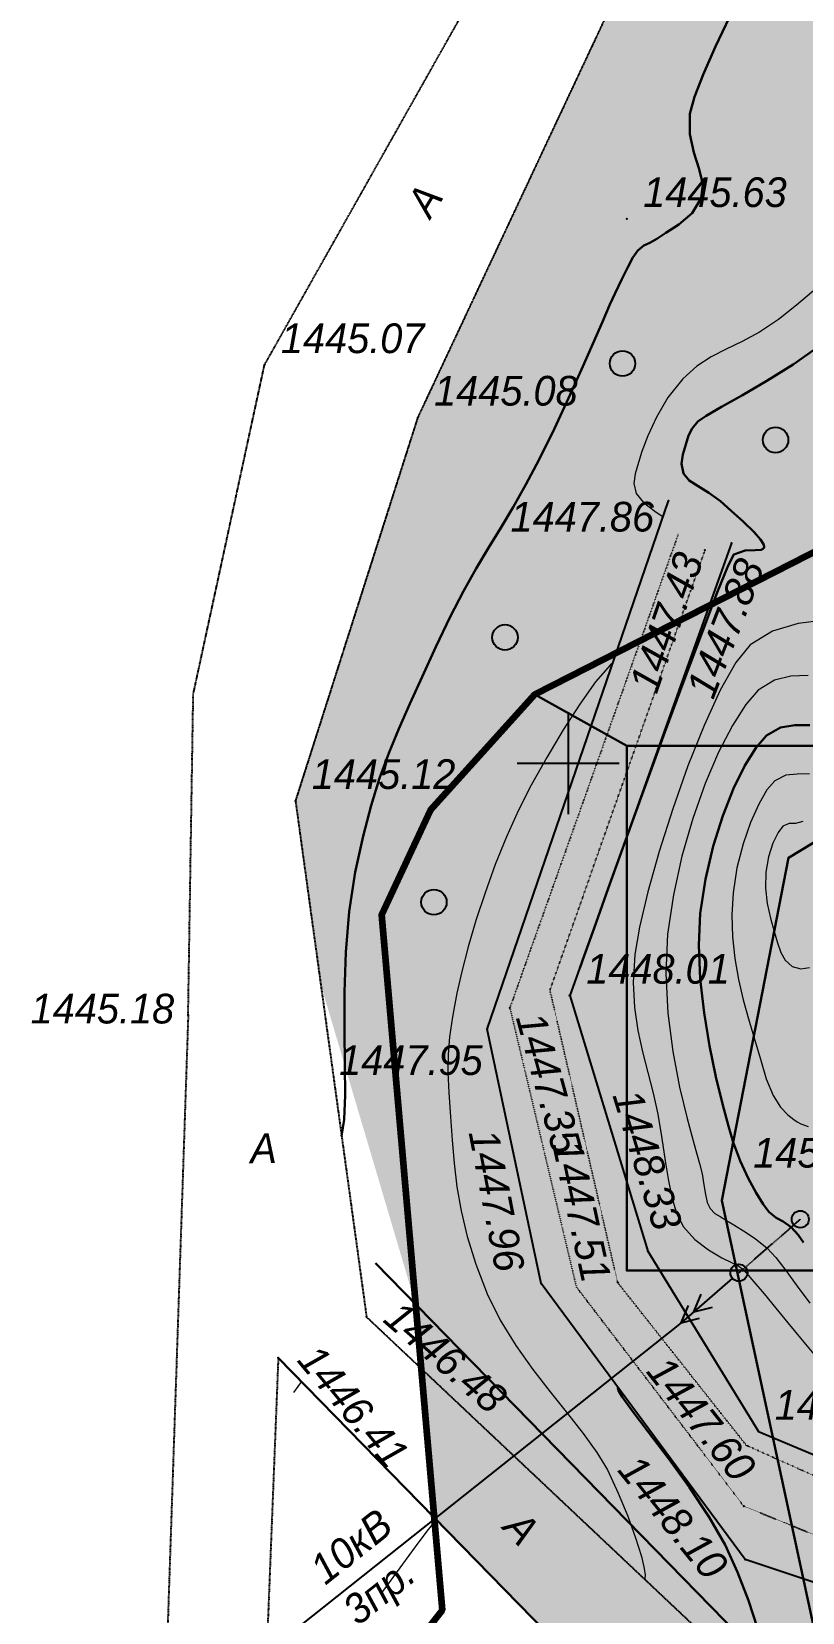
# Model space of a CAD drawing. Header units: millimetres. Extents: x 474337 to 1180020, y 4124662 to 4776603.
# Drawn here: x 558486 to 581191, y 4268521 to 4315095 of the extents above; entities that cross this region are included whole.
import ezdxf

# ---------------------------------------------------------------- set-up
doc = ezdxf.new("R2010")
doc.units = ezdxf.units.MM
doc.header["$PDMODE"] = 32
doc.header["$PDSIZE"] = 0.33
for name, pattern in [('Д_ТРОТ_ТРУБА', [3, 1.5, -1.5]), ('ДОРОГИ_СТРОЯЩ', [9, 8, -1]), ('Контура низ откосов  Штриховая 0.1-0.5 - - - - - - -', [0.6, 0.1, -0.5])]:
    doc.linetypes.add(name, pattern=pattern)
for name, color, linetype in [('(001) Сетка', 92, 'Continuous'), ('(004) Точки рельефа', 7, 'Continuous'), ('(022) Возд. Линии', 7, 'Continuous'), ('(025) Дорога', 7, 'Continuous'), ('(028) Гидротехн.', 7, 'Continuous'), ('(031) Горизонтали', 42, 'Continuous'), ('(038) Деревья', 7, 'Continuous'), ('(040) Ограда', 7, 'Continuous')]:
    doc.layers.add(name, color=color, linetype=linetype)
doc.layers.add('(032) Горизонтали утолщенные', color=32, linetype='Continuous', lineweight=30)
doc.styles.add('BM-431', font='')
doc.styles.add('D-431', font='')
doc.styles.get('BM-431').set_extended_font_data('Bm431', italic=True)
doc.styles.get('D-431').set_extended_font_data('D431', italic=True)
doc.linetypes.add('ОГРАДА_V_ПРОВ', pattern='A,2.5,["v",Standard,S=1,R=0,X=0,Y=0],5,["v",Standard,S=1,R=180,X=0,Y=0],2.5', length=10)
doc.linetypes.add('ОТКОСЫ_УКРЕП', pattern='A,0.5,["|",Standard,S=1.2,R=0,X=0,Y=-1.2],0.8,[".",Standard,S=1,R=0.1,X=0.1,Y=-1.2],0.1,["|",Standard,S=0.5,R=0,X=0,Y=-0.5],0', length=1.4)

# ---------------------------------------------------------------- blocks, each defined once
blk = doc.blocks.new('strela1')
at = {"layer": '(022) Возд. Линии'}
for p, q in [((-2, 0), (-1.5, 0.25)), ((0, 0), (-2, 0)), ((-2, 0), (-1.5, -0.25)), ((-1.5, 0), (-1, 0.25)), ((-1.5, 0), (-1, -0.25))]:
    blk.add_line(p, q, dxfattribs=at)
blk = doc.blocks.new('STOLB')
at = {"layer": '(022) Возд. Линии'}
blk.add_circle((0, 0), 0.25, dxfattribs=at)
blk = doc.blocks.new('d')
at = {"layer": '(038) Деревья'}
blk.add_ellipse((0, 0), major_axis=(0.265, 0.265), ratio=1, start_param=5.497787, end_param=11.780972, dxfattribs=at)
blk = doc.blocks.new('Setka')
at = {"layer": '(001) Сетка'}
for p, q in [((0, 1.5), (0, -1.5)), ((-1.5, 0), (1.5, 0))]:
    blk.add_line(p, q, dxfattribs=at)

msp = doc.modelspace()

# ---------------------------------------------------------------- hatches: boundary and pattern name
at = {"lineweight": 30}
h = msp.add_hatch(color=74, dxfattribs=at)
h.dxf.hatch_style = 1
h.paths.add_polyline_path([(633175, 4349371), (632445, 4350958), (636357, 4352757), (637141, 4351054), (640648, 4352543), (648947, 4356956), (669587, 4356956), (677876, 4361936), (686916, 4370366), (689024, 4372969), (689326, 4374683), (688120, 4377668), (687868, 4380547), (691128, 4386945), (699101, 4396791), (709954, 4406912), (729810, 4426767), (742406, 4440276), (758684, 4456553), (772811, 4469273), (783394, 4478802), (785866, 4481107), (794074, 4490889), (799709, 4497372), (803431, 4500076), (805225, 4502291), (806413, 4502565), (810168, 4501629), (811415, 4501716), (813289, 4504601), (813465, 4507957), (812972, 4511068), (818452, 4519193), (823656, 4525620), (832236, 4532567), (844049, 4539949), (853922, 4545649), (876870, 4557851), (908020, 4557851), (917859, 4544794), (924047, 4575388), (935917, 4597951), (965442, 4643567), (925088, 4624056), (916353, 4619712), (892616, 4615150), (870021, 4612401), (847687, 4604139), (831189, 4600503), (795360, 4594192), (785632, 4597934), (778244, 4576750), (768574, 4559771), (754716, 4534815), (737097, 4503664), (720556, 4477258), (698516, 4449781), (678903, 4431955), (663271, 4417420), (630887, 4381491), (612878, 4367449), (597764, 4350308), (601698, 4342800), (603635, 4339695), (581991, 4325721), (577817, 4320688), (569860, 4303729), (566258, 4292434), (567003, 4287025), (569794, 4277604), (568791, 4289068), (570228, 4292149), (573306, 4295568), (590395, 4304275), (594338, 4310347), (599670, 4313551), (605802, 4315080), (607943, 4326094), (611205, 4332781), (613371, 4335024), (616991, 4338773), (615686, 4344424), (632566, 4349112)])
h = msp.add_hatch(color=74, dxfattribs=at)
h.dxf.hatch_style = 1
h.paths.add_polyline_path([(637141, 4351054), (639303, 4346353), (635391, 4344553), (633175, 4349371), (632566, 4349112), (620057, 4345760), (615686, 4344424), (616991, 4338773), (611205, 4332781), (607943, 4326094), (605802, 4315080), (599670, 4313551), (594338, 4310347), (590395, 4304275), (573306, 4295568), (576018, 4294051), (586230, 4294051), (616144, 4313712), (619146, 4325320), (625260, 4334894), (631928, 4339904), (643132, 4345328), (651158, 4347940), (645076, 4354897), (640648, 4352543)])
at = {"lineweight": 30, "true_color": 0xababab}
h = msp.add_hatch(color=253, dxfattribs=at)
h.dxf.hatch_style = 1
edge = h.paths.add_edge_path()
edge.add_arc((619841, 4295676), 500, 50.2351, 180)
edge.add_line((619341, 4295676), (619341, 4291692))
edge.add_line((619341, 4291692), (624540, 4291692))
edge.add_line((624540, 4291692), (624540, 4287192))
edge.add_arc((625040, 4287192), 500, 180, 270)
edge.add_line((625040, 4286692), (630037, 4286692))
edge.add_arc((630037, 4287192), 500, 270, 410.2351)
edge.add_line((630356, 4287576), (620161, 4296060))
edge = h.paths.add_edge_path()
edge.add_line((610341, 4291692), (603540, 4291692))
edge.add_line((603540, 4291692), (603540, 4287192))
edge.add_arc((603040, 4287192), 500, 270, 360, ccw=False)
edge.add_line((603040, 4286692), (598069, 4286692))
edge.add_arc((598069, 4287192), 500, 180, 270, ccw=False)
edge.add_line((597569, 4287192), (597569, 4288070))
edge.add_arc((598069, 4288070), 500, 123.316, 180, ccw=False)
edge.add_line((597795, 4288488), (609566, 4296225))
edge.add_arc((609841, 4295807), 500, 0, 123.316, ccw=False)
edge.add_line((610341, 4295807), (610341, 4291692))
h.paths.add_polyline_path([(592705, 4292323), (589959, 4296501), (594973, 4299797), (597719, 4295618)])
edge = h.paths.add_edge_path()
edge.add_line((612521, 4311331), (616144, 4313712))
edge.add_line((616144, 4313712), (616144, 4313712))
edge.add_line((616144, 4313712), (586230, 4294051))
edge.add_line((586230, 4294051), (576018, 4294051))
edge.add_line((576018, 4294051), (576018, 4278593))
edge.add_line((576018, 4278593), (591569, 4278593))
edge.add_line((591569, 4278593), (591568, 4275692))
edge.add_line((591568, 4275692), (636569, 4275692))
edge.add_line((636569, 4275692), (636569, 4279871))
edge.add_arc((637069, 4279871), 500, 62.684, 180, ccw=False)
edge.add_line((637298, 4280315), (646249, 4275692))
edge.add_line((646249, 4275692), (646249, 4275692))
edge.add_line((646249, 4275692), (647043, 4269815))
edge.add_line((647043, 4269815), (652756, 4270586))
edge.add_line((652756, 4270586), (665247, 4271892))
edge.add_line((665247, 4271892), (665093, 4272980))
edge.add_line((665093, 4272980), (651699, 4284126))
edge.add_line((651699, 4284126), (644954, 4284126))
edge.add_arc((644949, 4284626), 500, 141.0759, 270.5181, ccw=False)
edge.add_line((644560, 4284940), (647081, 4287969))
edge.add_line((647081, 4287969), (619409, 4310996))
edge.add_line((619409, 4310996), (616211, 4307153))
edge.add_line((616211, 4307153), (615268, 4307153))
edge.add_line((615268, 4307153), (612521, 4311331))
at = {"lineweight": 30}
h = msp.add_hatch(color=74, dxfattribs=at)
h.dxf.hatch_style = 1
h.paths.add_polyline_path([(581511, 4268161), (579264, 4278593), (576018, 4278593), (576018, 4294051), (573306, 4295568), (570228, 4292149), (568791, 4289068), (569794, 4277604), (580972, 4266161), (591328, 4264863), (606699, 4265707), (623510, 4266886), (637609, 4268620), (606124, 4265794), (591609, 4264981)])
h = msp.add_hatch(color=74, dxfattribs=at)
h.dxf.hatch_style = 1
h.paths.add_polyline_path([(639376, 4270519), (639122, 4272413), (638975, 4273503), (641156, 4273796), (641023, 4274788), (642043, 4274925), (643530, 4275124), (645482, 4275387), (645456, 4275585), (646249, 4275692), (591568, 4275692), (591569, 4278593), (579264, 4278593), (581511, 4268161), (591609, 4264981), (606124, 4265794), (637633, 4268550), (637502, 4269449), (637388, 4270230)])
at = {"lineweight": 30, "true_color": 0xababab}
h = msp.add_hatch(color=253, dxfattribs=at)
h.dxf.hatch_style = 1
h.paths.add_polyline_path([(623844, 4262897), (638200, 4264663), (638079, 4265491), (637623, 4268622), (623510, 4266886), (620939, 4266772), (606699, 4265707), (591328, 4264863), (580972, 4266161), (569794, 4277604), (570344, 4271317), (579088, 4262366), (589702, 4261036), (591412, 4260862), (606958, 4261715), (621177, 4262778)])

# ---------------------------------------------------------------- linework, layer by layer
at = {"layer": '(004) Точки рельефа', "linetype": 'ByBlock', "lineweight": -2}
for p in [(576019, 4309579, 1444120), (565347, 4305275, 1443562), (569860, 4303729, 1443569), (577250, 4301275, 1446347), (578321, 4299813, 1445918), (579108, 4300025, 1446366), (566258, 4292434, 1443606), (580787, 4290752, 1449840), (572574, 4286333, 1445839), (574342, 4286696, 1446498), (563098, 4286118, 1443674), (571907, 4285702, 1446439), (576639, 4279165, 1446820), (573493, 4278211, 1446447), (575751, 4278237, 1445996), (568352, 4277225, 1444967), (565751, 4276018, 1444904), (579894, 4273849, 1446594), (579465, 4271652, 1446087), (579504, 4270077, 1446593)]:
    msp.add_point(p, dxfattribs=at)
at = {"layer": '(022) Возд. Линии', "linetype": 'Д_ТРОТ_ТРУБА', "elevation": 1447405, "flags": 128}
msp.add_lwpolyline([(579320, 4278528), (581130, 4280102), (581130, 4280102)], dxfattribs=at)
at = {"layer": '(022) Возд. Линии', "elevation": 1447405, "flags": 128}
msp.add_lwpolyline([(577621, 4277051), (560733, 4263625)], dxfattribs=at)
at = {"layer": '(025) Дорога', "linetype": 'Д_ТРОТ_ТРУБА', "flags": 128}
for points, elevation in [([(563098, 4286118), (563248, 4295570), (565347, 4305275), (574623, 4321735)], 1446856), ([(577817, 4320688), (569860, 4303729), (566258, 4292434), (568352, 4277225), (580498, 4265770), (591797, 4263523), (606132, 4264295), (623648, 4265826)], 1443445), ([(563098, 4286118), (562169, 4258447)], 1443674), ([(565751, 4276018), (565035, 4257821)], 1444904), ([(606958, 4261715), (591188, 4260849), (579088, 4262366), (565751, 4276018)], 1446856)]:
    msp.add_lwpolyline(points, dxfattribs=dict(at, elevation=elevation))
at = {"layer": '(028) Гидротехн.', "linetype": 'ОТКОСЫ_УКРЕП', "flags": 128}
for points, elevation in [([(619269, 4268664), (614718, 4268219), (591630, 4266038), (579504, 4270077), (573493, 4278211), (571907, 4285702), (577250, 4301275)], 1446897), ([(579108, 4300025), (574342, 4286696), (576639, 4279165), (579894, 4273849), (591356, 4269035), (614716, 4273017), (618579, 4272309)], 1446366)]:
    msp.add_lwpolyline(points, dxfattribs=dict(at, elevation=elevation))
at = {"layer": '(028) Гидротехн.', "linetype": 'Контура низ откосов  Штриховая 0.1-0.5 - - - - - - -', "flags": 128}
for points, elevation in [([(577530, 4300277), (572574, 4286333), (574532, 4278108), (579465, 4271652), (591650, 4266704), (614248, 4269645), (619243, 4268662)], 1445846), ([(618579, 4272309), (614607, 4271772), (591462, 4268098), (579543, 4273439), (575751, 4278237), (573757, 4286854), (578321, 4299813)], 1446582)]:
    msp.add_lwpolyline(points, dxfattribs=dict(at, elevation=elevation))
at = {"layer": '(031) Горизонтали', "color": 42, "linetype": 'Continuous', "lineweight": 0}
for points, elevation in [([(581770, 4307672), (581014, 4307038), (580486, 4306616), (579929, 4306240), (579419, 4305964), (578947, 4305738), (578505, 4305512), (578082, 4305239), (577671, 4304867), (577232, 4304313), (576889, 4303733), (576635, 4303185), (576462, 4302723), (576362, 4302404), (576264, 4302069), (576226, 4301786), (576298, 4301486), (576507, 4301226), (576844, 4300963), (577088, 4300803)], 1445990), ([(581844, 4297756), (581068, 4297655), (580313, 4297432), (579651, 4297025), (579231, 4296506), (578772, 4295689), (578295, 4294650), (577821, 4293462), (577372, 4292200), (576970, 4290938), (576635, 4289752), (576390, 4288714), (576255, 4287900), (576210, 4287078), (576246, 4286339), (576344, 4285664), (576483, 4285033), (576641, 4284425), (576798, 4283821), (576934, 4283199), (577054, 4282485), (577153, 4281829), (577247, 4281236), (577356, 4280711), (577497, 4280258), (577689, 4279882), (578020, 4279510), (578423, 4279204), (578819, 4278971), (579127, 4278818), (579267, 4278752), (579356, 4278695), (579441, 4278634), (579540, 4278522), (579759, 4278264), (580061, 4277905), (580410, 4277487), (580767, 4277055), (581139, 4276602), (581525, 4276128)], 1447490), ([(575612, 4296502), (575525, 4296429), (575098, 4295934), (574631, 4295282), (574144, 4294523), (573661, 4293710), (573204, 4292894), (572829, 4292159), (572475, 4291371), (572145, 4290551), (571843, 4289722), (571575, 4288907), (571344, 4288128), (571155, 4287408), (571012, 4286769), (570880, 4286063), (570795, 4285479), (570753, 4284954), (570747, 4284427), (570772, 4283835), (570823, 4283117), (570874, 4282434), (570933, 4281755), (571015, 4281063), (571138, 4280347), (571316, 4279591), (571567, 4278783), (571906, 4277907), (572290, 4277127), (572747, 4276385), (573247, 4275681), (573764, 4275014), (574270, 4274385), (574737, 4273793), (575138, 4273236), (575446, 4272716), (575766, 4272033), (576048, 4271351), (576280, 4270713), (576449, 4270163), (576530, 4269814), (576556, 4269621), (576555, 4269529), (576548, 4269495)], 1445990), ([(581358, 4296123), (580854, 4296102), (580365, 4295984), (579893, 4295690), (579525, 4295273), (579129, 4294653), (578725, 4293864), (578330, 4292938), (577964, 4291908), (577644, 4290804), (577390, 4289660), (577219, 4288507), (577166, 4287345), (577229, 4286177), (577376, 4285047), (577575, 4283997), (577794, 4283069), (577999, 4282304), (578158, 4281746), (578240, 4281437), (578293, 4281114), (578336, 4280833), (578390, 4280599), (578472, 4280417), (578611, 4280269), (578766, 4280181), (578958, 4280070), (579170, 4279938), (579460, 4279765), (579798, 4279539), (580153, 4279253), (580407, 4278974), (580700, 4278589), (581034, 4278131), (581413, 4277636)], 1447990), ([(581400, 4293225), (581039, 4293214), (580701, 4293189), (580376, 4293021), (580148, 4292751), (579904, 4292334), (579662, 4291795), (579443, 4291163), (579265, 4290462), (579148, 4289721), (579111, 4289073), (579134, 4288427), (579204, 4287789), (579312, 4287168), (579447, 4286571), (579600, 4286006), (579760, 4285480), (579955, 4284819), (580128, 4284242), (580331, 4283745), (580550, 4283403), (580766, 4283176), (580940, 4283040), (581037, 4282975), (581141, 4282918), (581362, 4282833)], 1448990), ([(581201, 4291822), (580989, 4291767), (580797, 4291763), (580618, 4291687), (580474, 4291496), (580324, 4291182), (580194, 4290780), (580112, 4290328), (580102, 4289861), (580156, 4289403), (580251, 4288971), (580364, 4288581), (580462, 4288247), (580555, 4287965), (580683, 4287734), (580890, 4287550), (581145, 4287478), (581398, 4287518)], 1449490), ([(566433, 4275320), (566325, 4275175), (566198, 4275003)], 1444990), ([(570400, 4271259), (570133, 4270913), (569787, 4270449), (569414, 4269942), (569067, 4269468), (568797, 4269101)], 1445490)]:
    msp.add_lwpolyline(points, dxfattribs=dict(at, elevation=elevation))
at = {"layer": '(032) Горизонтали утолщенные', "color": 32, "linetype": 'Continuous', "lineweight": 30}
for points, elevation in [([(579043, 4315525), (578631, 4314656), (578275, 4313855), (578012, 4313175), (577878, 4312672), (577877, 4312071), (577998, 4311531), (578154, 4311043), (578255, 4310600), (578214, 4310191), (577941, 4309751), (577556, 4309411), (577172, 4309162), (576903, 4308993), (576698, 4308871), (576524, 4308789), (576346, 4308647), (576200, 4308444), (576045, 4308154), (575874, 4307797), (575679, 4307391), (575523, 4307054), (575301, 4306546), (575019, 4305898), (574684, 4305139), (574304, 4304298), (573887, 4303406), (573440, 4302493), (573047, 4301747), (572672, 4301087), (572307, 4300479), (571945, 4299886), (571580, 4299274), (571205, 4298608), (570813, 4297853), (570397, 4296973), (569990, 4296083), (569627, 4295290), (569301, 4294556), (569007, 4293839), (568737, 4293099), (568487, 4292295), (568250, 4291387), (568021, 4290334), (567841, 4289168), (567743, 4287975), (567704, 4286797), (567702, 4285674), (567715, 4284647), (567720, 4283758), (567695, 4283047), (567618, 4282556)], 1444490), ([(581681, 4305823), (580918, 4305287), (580148, 4304804), (579426, 4304385), (578809, 4304039), (578352, 4303777), (578113, 4303608), (577941, 4303397), (577838, 4303196), (577754, 4302932), (577667, 4302635), (577627, 4302362), (577694, 4302075), (577859, 4301874), (578120, 4301701), (578440, 4301510), (578780, 4301256), (579092, 4300980), (579443, 4300663), (579767, 4300348), (579962, 4300128), (580047, 4299996), (580067, 4299929), (580065, 4299903), (580047, 4299869), (579975, 4299829), (579802, 4299814), (579508, 4299811), (579168, 4299694), (579004, 4299365), (578685, 4298574), (578244, 4297424), (577718, 4296016), (577143, 4294452), (576553, 4292835), (575985, 4291266), (575473, 4289846), (575053, 4288678), (574760, 4287863), (574631, 4287504)], 1446490), ([(581412, 4294661), (580969, 4294661), (580545, 4294594), (580135, 4294356), (579826, 4294003), (579496, 4293475), (579163, 4292796), (578845, 4291994), (578564, 4291095), (578337, 4290126), (578184, 4289114), (578139, 4288177), (578185, 4287188), (578298, 4286185), (578459, 4285210), (578646, 4284302), (578839, 4283501), (579016, 4282846), (579156, 4282379), (579360, 4281820), (579591, 4281314), (579825, 4280881), (580037, 4280544), (580204, 4280324), (580418, 4280144), (580628, 4280037), (580865, 4279872), (581066, 4279644), (581224, 4279418)], 1448490), ([(574336, 4286715), (574333, 4286699), (574336, 4286679)], 1446490), ([(575766, 4275139), (575757, 4275139), (575750, 4275123), (575772, 4275055), (575884, 4274870), (576158, 4274488), (576651, 4273839), (577244, 4273055), (577866, 4272198), (578446, 4271330), (578913, 4270512), (579278, 4269706), (579600, 4268870), (579873, 4268058), (580093, 4267328), (580256, 4266734), (580359, 4266332), (580396, 4266179), (580415, 4266111), (580435, 4266044), (580476, 4265958), (580535, 4265858), (580621, 4265781), (580683, 4265734)], 1446490)]:
    msp.add_lwpolyline(points, dxfattribs=dict(at, elevation=elevation))
at = {"layer": '(040) Ограда', "linetype": 'ОГРАДА_V_ПРОВ', "elevation": 1446882, "flags": 128}
msp.add_lwpolyline([(606124, 4265794), (591609, 4264981), (581511, 4268161), (578820, 4280654), (580787, 4290752), (599001, 4301789), (609061, 4311271), (616144, 4313712), (619146, 4325320), (625260, 4334894), (625260, 4334894), (625260, 4334894)], dxfattribs=at)
at = {"color": 1, "lineweight": 30}
msp.add_line((576018, 4294051, 1449490), (573306, 4295568, 1453684), dxfattribs=at)
at = {"color": 5, "lineweight": 30, "elevation": 1457135}
msp.add_lwpolyline([(704494, 4381337), (681980, 4364969), (664554, 4352300), (643132, 4345328), (631928, 4339904), (625260, 4334894), (619146, 4325320), (616144, 4313712), (609061, 4311271), (599001, 4301789), (580787, 4290752), (578820, 4280654), (581511, 4268161), (591609, 4264981), (606124, 4265794), (637766, 4268561), (652756, 4270586), (672002, 4269961), (697087, 4272543), (702281, 4271438), (706937, 4268833)], dxfattribs=at)
at = {"color": 1, "lineweight": 100, "elevation": 1453684}
msp.add_lwpolyline([(631928, 4339904), (625260, 4334894), (619146, 4325320), (605802, 4315080), (599670, 4313551), (594338, 4310347), (590395, 4304275), (573306, 4295568), (570228, 4292149), (568791, 4289068), (570583, 4268586), (566526, 4263393), (598392, 4260152), (603494, 4260778), (624035, 4262575), (639218, 4263637)], dxfattribs=at)
at = {"lineweight": 30}
for points, elevation in [([(665093, 4272980), (616144, 4313712), (586230, 4294051), (576018, 4294051), (576018, 4278593), (591569, 4278593), (591568, 4275692), (646249, 4275692), (647043, 4269815), (652756, 4270586), (665247, 4271892), (665093, 4272980)], 1452791), ([(638000, 4268668), (623510, 4266886), (620939, 4266772), (606699, 4265707), (591328, 4264863), (580972, 4266161), (568612, 4278814)], 1452868), ([(638488, 4264698), (623844, 4262897), (621177, 4262778), (606958, 4261715), (591188, 4260849), (579088, 4262366), (565751, 4276018)], 1452868)]:
    msp.add_lwpolyline(points, dxfattribs=dict(at, elevation=elevation))
at = {"lineweight": 30, "elevation": 1449490}
msp.add_lwpolyline([(591569, 4294051), (576018, 4294051), (576018, 4278593), (591569, 4278593)], close=True, dxfattribs=at)

# ---------------------------------------------------------------- block references
at = {"layer": '(001) Сетка', "xscale": 999.9999999813735, "yscale": 999.9999999813735, "zscale": 999.9999999813735}
msp.add_blockref('Setka', (574291, 4293540, -1510), dxfattribs=at)
at = {"layer": '(022) Возд. Линии', "xscale": 999.9999999813735, "yscale": 999.9999999813735, "zscale": 999.9999999813735}
for p in [(581130, 4280102, 1447405), (579320, 4278528, 1447405)]:
    msp.add_blockref('STOLB', p, dxfattribs=at)
at = {"layer": '(022) Возд. Линии', "xscale": 999.9999999813735, "yscale": 999.9999999813735, "zscale": 999.9999999813735, "rotation": 41.01065428354423}
msp.add_blockref('strela1', (579130, 4278363, 1447405), dxfattribs=at)
at = {"layer": '(038) Деревья', "linetype": 'Continuous', "xscale": 999.9999999813735, "yscale": 999.9999999813735, "zscale": 999.9999999813735}
for p in [(575893, 4305316, -1510), (580402, 4303064, -1510), (572431, 4297248, -1510), (570337, 4289446, -1510)]:
    msp.add_blockref('d', p, dxfattribs=at)

# ---------------------------------------------------------------- texts
at = {"layer": '(004) Точки рельефа', "linetype": 'ByBlock', "char_height": 875, "attachment_point": 4, "style": 'D-431'}
for s, insert, rotation in [('1445.63', (576501, 4310358, 1444120), 0), ('1445.07', (565829, 4306054, 1443562), 0), ('1445.08', (570342, 4304508, 1443569), 0), ('1447.86', (572594, 4300797, 1446347), 0), ('1447.43', (576491, 4295690, 1445918), 70.848), ('1447.88', (578163, 4295544, 1446366), 68.8752), ('1445.12', (566740, 4293213, 1443606), 0), ('1448.01', (574824, 4287475, 1446498), 0), ('1445.18', (558456, 4286303, 1443674), 0), ('1447.35', (573161, 4286157, 1446897), 285.3613), ('1447.95', (567544, 4284786, 1446439), 0), ('1448.33', (576004, 4283878, 1446820), 287.0095), ('1447.96', (571780, 4282735, 1446447), 280.9605), ('1447.51', (574238, 4282409, 1445996), 282.2143), ('1450.16', (579742, 4282057, 1448650), 0), ('1446.48', (569086, 4277428, 1444967), 318.9023), ('1446.41', (566608, 4276211, 1444904), 309.8385), ('1447.60', (576901, 4275878, 1446087), 308.46), ('1448.10', (580376, 4274628, 1446594), 0), ('1448.10', (576053, 4272972, 1446593), 308.9411)]:
    msp.add_mtext(s, dxfattribs=dict(at, insert=insert, rotation=rotation))
at = {"layer": '(022) Возд. Линии', "style": 'BM-431'}
for s, p in [('10кВ', (567139, 4269305, 1447405)), ('3пр.', (568096, 4268101, 1447405))]:
    msp.add_text(s, height=875, rotation=38.484, dxfattribs=at).set_placement(p)
at = {"layer": '(025) Дорога', "linetype": 'ДОРОГИ_СТРОЯЩ', "style": 'BM-431'}
for rotation, p in [(58.8229, (570239, 4309562, -1510)), (1.154, (564934, 4281749, -1510)), (313.4914, (572329, 4270984, -1510))]:
    msp.add_text('A', height=875, rotation=rotation, dxfattribs=at).set_placement(p)

doc.saveas('drawing.dxf')
